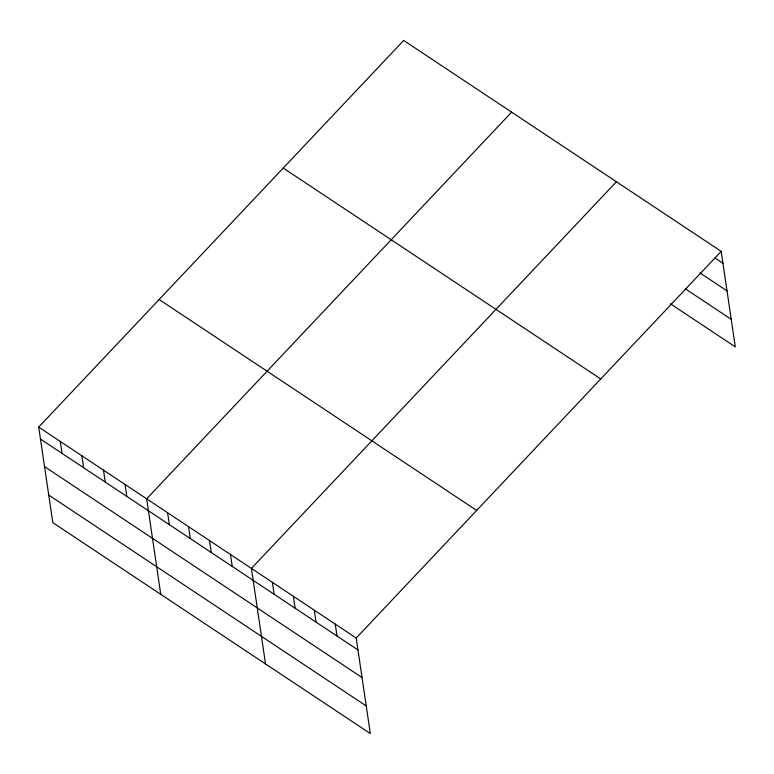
<?xml version="1.0" encoding="UTF-8"?>
<svg xmlns="http://www.w3.org/2000/svg" width="774" height="774" viewBox="0 0 774 774"><rect width="100%" height="100%" fill="white"/><g stroke="black" fill="none" stroke-linecap="round" stroke-linejoin="round"><path stroke-width="1.16" d="M38.7 427.103L356.204 638.018L370.311 733.549L52.806 522.634L38.7 427.103L403.689 40.451L721.194 251.366L735.3 346.897L670.439 303.805M511.643 112.162L146.654 498.814L160.76 594.345M616.414 181.764L251.424 568.416L265.53 663.947M356.204 638.018L721.194 251.366M714.973 258.003L722.955 263.305M700.083 272.99L727.028 290.889M685.329 288.818L731.227 319.314M283.245 168.045L600.75 378.96M159.144 299.509L476.649 510.424M40.461 439.042L357.965 649.957M44.534 466.625L362.038 677.54M48.733 495.05L366.237 705.956M335.248 624.096L337.009 636.034M314.292 610.173L316.053 622.112M293.336 596.261L295.097 608.19M272.38 582.338L274.141 594.277M230.468 554.494L232.239 566.433M209.512 540.571L211.283 552.51M188.566 526.659L190.327 538.588M167.61 512.736L169.371 524.675M125.059 484.476L126.82 496.405M103.474 470.128L105.235 482.067M81.88 455.789L83.64 467.728M60.295 441.451L62.055 453.38"/></g></svg>
